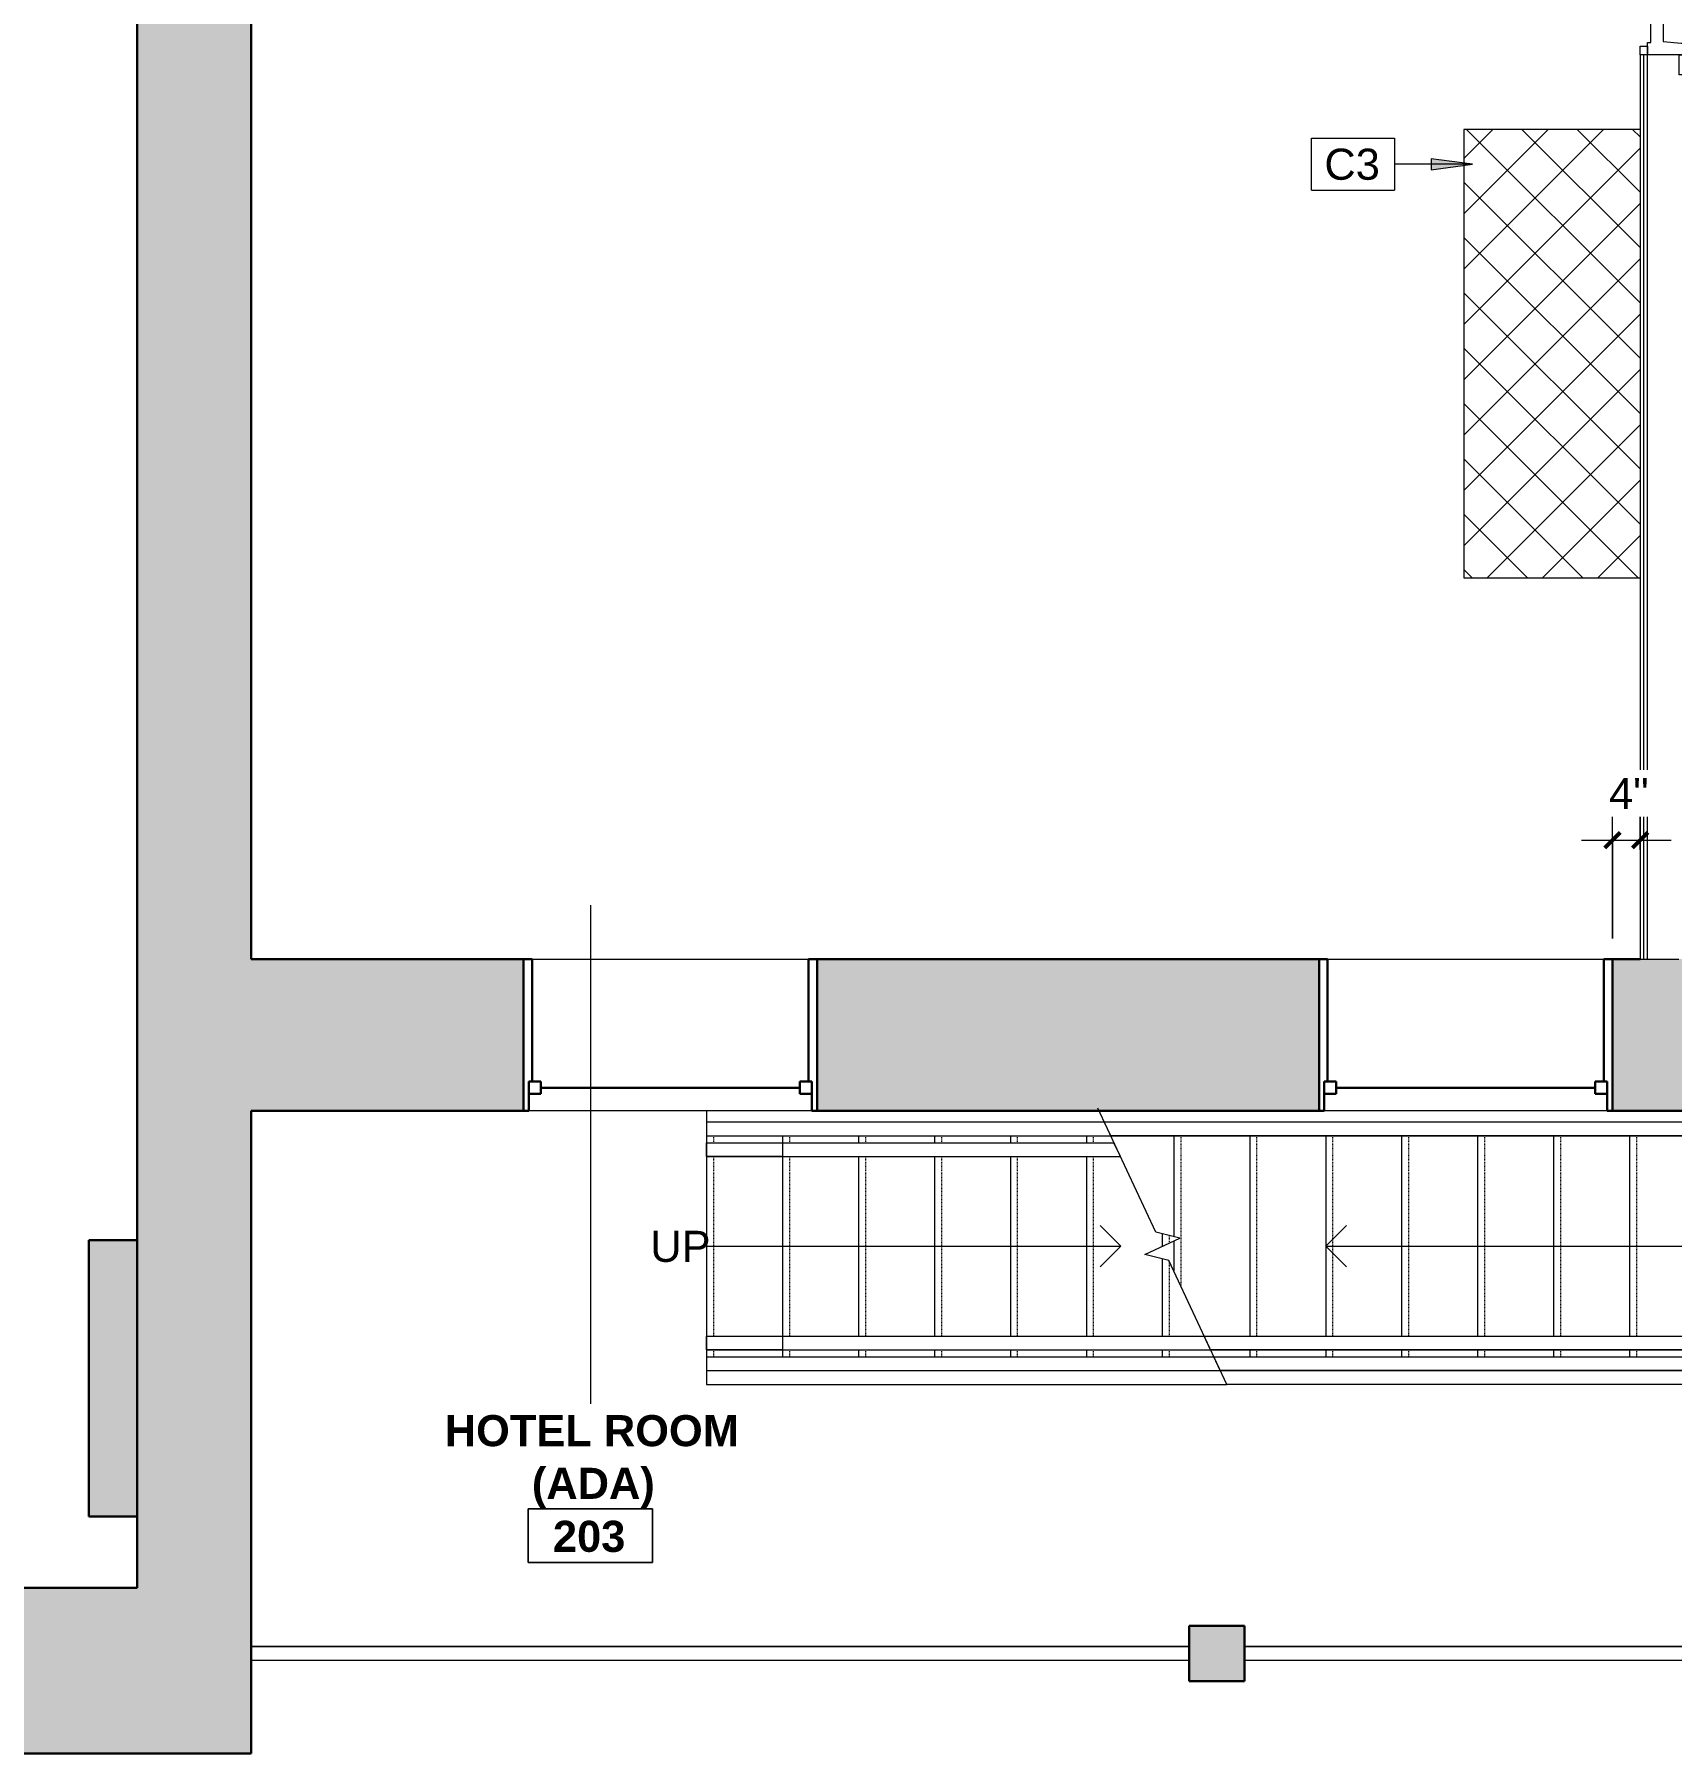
# Model space of a CAD drawing. Header units: inches. Extents: x -1176 to 1507, y -2587 to 978.
# Drawn here: x 449.4 to 686.5, y -1.2 to 247.8 of the extents above; entities that cross this region are included whole.
import ezdxf

# ---------------------------------------------------------------- set-up
doc = ezdxf.new("R2010")
doc.units = ezdxf.units.IN
doc.header["$MEASUREMENT"] = 0
doc.linetypes.add('Overhead 1_16_', pattern=[0.101562, 0.0625, -0.039062])
for name, color, linetype, lineweight in [('A-ANNO-DIMS', 211, 'Continuous', 9), ('A-ANNO-DIMS-48', 211, 'Continuous', 9), ('A-ANNO-KEYN', 231, 'Continuous', 9), ('A-AREA-IDEN', 2, 'Continuous', 9), ('A-COLS', 52, 'Continuous', 18), ('A-DETL-GENF', 92, 'Continuous', 9), ('A-DOOR', 31, 'Continuous', 18), ('A-DOOR-FRAM', 31, 'Continuous', 30), ('A-DOOR-GLAZ', 31, 'Continuous', 9), ('A-DOOR-OPNG', 31, 'Continuous', 30), ('A-FLOR', 192, 'Continuous', 18), ('A-FLOR-HRAL', 11, 'Continuous', 18), ('A-GLAZ', 151, 'Continuous', 18), ('A-WALL', 113, 'Continuous', 18), ('A-WALL-PATT', 111, 'Continuous', 18), ('I-WALL', 2, 'Continuous', 18), ('Q-CASE', 31, 'Continuous', 9), ('S-STRS', 31, 'Continuous', 18), ('S-STRS-ANNO', 31, 'Continuous', 9), ('S-STRS-IDEN', 31, 'Continuous', 9), ('S-STRS-MBND', 31, 'Continuous', 18)]:
    doc.layers.add(name, color=color, linetype=linetype, lineweight=lineweight)
doc.styles.add('Arial', font='arial.ttf', dxfattribs={"height": 4.5})
doc.styles.add('Swis721 Lt BT', font='swissl.ttf', dxfattribs={"height": 4.5})
doc.styles.add('Swis721 Lt BT_B', font='', dxfattribs={"height": 4.5})
doc.styles.get('Swis721 Lt BT_B').set_extended_font_data('Swis721 Lt BT', bold=True)
doc.dimstyles.new('OTJ_-_3_32__Linear', dxfattribs={"dimscale": 12, "dimtxt": 4.748918, "dimasz": 0.1875, "dimexe": 0.375, "dimexo": 0.25, "dimgap": 0.25, "dimtad": 1, "dimdec": 1, "dimrnd": 0.5, "dimzin": 3, "dimdsep": 46, "dimlunit": 4, "dimtxsty": 'Swis721 Lt BT', "dimblk1": 'OBLIQUE', "dimblk2": 'OBLIQUE', "dimsah": 1, "dimcen": 0.09, "dimdle": 0.375, "dimazin": 0, "dimtfac": 1, "dimtdec": 4, "dimtix": 1, "dimtmove": 0, "dimatfit": 3, "dimfxl": 1, "dimtvp": 1, "dimtfill": 1, "dimfrac": 2, "dimtolj": 1, "dimtzin": 0, "dimarcsym": 2})

# ---------------------------------------------------------------- blocks, each defined once
blk = doc.blocks.new('Top Rail Type - Top Rail_Internal_-5005397-2nd Floor Construction')
at = {"layer": 'A-FLOR-HRAL', "lineweight": 9}
blk.add_hatch(color=7, dxfattribs=at).paths.add_polyline_path([(546.74, 54.3), (546.76, 54.3), (546.74, 56.3)], flags=0)
blk.add_line((546.74, 56.3), (546.74, 54.3), dxfattribs=at)
blk = doc.blocks.new('Top Rail Type - Top Rail_Internal_-V4-2nd Floor Construction')
at = {"layer": 'A-FLOR-HRAL', "lineweight": 9}
for p, q in [((546.74, 56.3), (546.74, 54.3)), ((546.74, 56.3), (620.2, 56.3)), ((621.13, 54.3), (620.2, 56.3)), ((546.74, 54.3), (621.13, 54.3))]:
    blk.add_line(p, q, dxfattribs=at)
blk = doc.blocks.new('Handrail Type - Handrail_Internal_-5005408-2nd Floor Construction')
at = {"layer": 'A-FLOR-HRAL', "lineweight": 9}
blk.add_hatch(color=7, dxfattribs=at).paths.add_polyline_path([(557.74, 57.3), (557.76, 57.3), (557.74, 59.3)], flags=0)
for p, q in [((546.74, 57.3), (546.74, 59.3)), ((546.74, 59.3), (557.74, 59.3)), ((557.74, 57.3), (546.74, 57.3)), ((557.74, 59.3), (557.74, 57.3))]:
    blk.add_line(p, q, dxfattribs=at)
blk = doc.blocks.new('Handrail Type - Handrail_Internal_-V5-2nd Floor Construction')
at = {"layer": 'A-FLOR-HRAL', "lineweight": 9}
for p, q in [((546.74, 59.3), (546.74, 57.3)), ((546.74, 59.3), (618.8, 59.3)), ((546.74, 57.3), (619.73, 57.3)), ((619.73, 57.3), (618.8, 59.3))]:
    blk.add_line(p, q, dxfattribs=at)
blk = doc.blocks.new('Top Rail Type - Top Rail_Internal_-5005419-2nd Floor Construction')
at = {"layer": 'A-FLOR-HRAL', "lineweight": 9}
blk.add_hatch(color=7, dxfattribs=at).paths.add_polyline_path([(546.74, 88.3), (546.76, 88.3), (546.74, 90.3)], flags=0)
blk.add_line((546.74, 90.3), (546.74, 88.3), dxfattribs=at)
blk = doc.blocks.new('Top Rail Type - Top Rail_Internal_-V6-2nd Floor Construction')
at = {"layer": 'A-FLOR-HRAL', "lineweight": 9}
for p, q in [((546.74, 90.3), (546.74, 88.3)), ((546.74, 90.3), (604.34, 90.3)), ((605.27, 88.3), (604.34, 90.3)), ((546.74, 88.3), (605.27, 88.3))]:
    blk.add_line(p, q, dxfattribs=at)
blk = doc.blocks.new('Handrail Type - Handrail_Internal_-5005430-2nd Floor Construction')
at = {"layer": 'A-FLOR-HRAL', "lineweight": 9}
blk.add_hatch(color=7, dxfattribs=at).paths.add_polyline_path([(557.74, 85.3), (557.76, 85.3), (557.74, 87.3)], flags=0)
for p, q in [((546.74, 85.3), (546.74, 87.3)), ((546.74, 87.3), (557.74, 87.3)), ((557.74, 87.3), (557.74, 85.3)), ((557.74, 85.3), (546.74, 85.3))]:
    blk.add_line(p, q, dxfattribs=at)
blk = doc.blocks.new('Handrail Type - Handrail_Internal_-V7-2nd Floor Construction')
at = {"layer": 'A-FLOR-HRAL', "lineweight": 9}
for p, q in [((546.74, 87.3), (546.74, 85.3)), ((546.74, 87.3), (605.74, 87.3)), ((606.67, 85.3), (605.74, 87.3)), ((546.74, 85.3), (606.67, 85.3))]:
    blk.add_line(p, q, dxfattribs=at)
blk = doc.blocks.new('Top Rail Type - Top Rail_Internal_-5009709-2nd Floor Construction')
at = {"layer": 'A-FLOR-HRAL', "lineweight": 9}
for p, q in [((620.2, 56.3), (779.4, 56.3)), ((779.4, 56.3), (779.4, 54.3)), ((779.4, 54.3), (621.13, 54.3))]:
    blk.add_line(p, q, dxfattribs=at)
blk = doc.blocks.new('Top Rail Type - Top Rail_Internal_-V8-2nd Floor Construction')
at = {"layer": 'A-FLOR-HRAL', "lineweight": 9}
for p, q in [((620.2, 56.3), (779.4, 56.3)), ((779.4, 56.3), (779.4, 54.3)), ((621.13, 54.3), (779.4, 54.3))]:
    blk.add_line(p, q, dxfattribs=at)
blk = doc.blocks.new('Handrail Type - Handrail_Internal_-5009720-2nd Floor Construction')
at = {"layer": 'A-FLOR-HRAL', "lineweight": 9}
for p, q in [((618.8, 59.3), (779.4, 59.3)), ((779.4, 57.3), (619.73, 57.3)), ((779.4, 59.3), (779.4, 57.3))]:
    blk.add_line(p, q, dxfattribs=at)
blk = doc.blocks.new('Handrail Type - Handrail_Internal_-V9-2nd Floor Construction')
at = {"layer": 'A-FLOR-HRAL', "lineweight": 9}
for p, q in [((618.8, 59.3), (779.4, 59.3)), ((619.73, 57.3), (779.4, 57.3)), ((779.4, 59.3), (779.4, 57.3))]:
    blk.add_line(p, q, dxfattribs=at)
blk = doc.blocks.new('Top Rail Type - Top Rail_Internal_-5009731-2nd Floor Construction')
at = {"layer": 'A-FLOR-HRAL', "lineweight": 9}
for p, q in [((604.34, 90.3), (779.4, 90.3)), ((779.4, 90.3), (779.4, 88.3)), ((779.4, 88.3), (605.27, 88.3))]:
    blk.add_line(p, q, dxfattribs=at)
blk = doc.blocks.new('Top Rail Type - Top Rail_Internal_-V10-2nd Floor Construction')
at = {"layer": 'A-FLOR-HRAL', "lineweight": 9}
for p, q in [((604.34, 90.3), (779.4, 90.3)), ((779.4, 90.3), (779.4, 88.3)), ((605.27, 88.3), (779.4, 88.3))]:
    blk.add_line(p, q, dxfattribs=at)
blk = doc.blocks.new('Top Rail Type - Top Rail_Internal_-6919815-2nd Floor Construction')
at = {"layer": 'A-FLOR-HRAL', "lineweight": 9}
for p, q in [((480.78, 14.32), (616.64, 14.32)), ((624.64, 14.32), (764.5, 14.32)), ((616.64, 12.32), (480.78, 12.32)), ((764.5, 12.32), (624.64, 12.32))]:
    blk.add_line(p, q, dxfattribs=at)
blk = doc.blocks.new('Top Rail Type - Top Rail_Internal_-V13-2nd Floor Construction')
at = {"layer": 'A-FLOR-HRAL', "lineweight": 9}
for p, q in [((616.64, 14.32), (480.78, 14.32)), ((764.5, 14.32), (624.64, 14.32)), ((616.64, 12.32), (480.78, 12.32)), ((764.5, 12.32), (624.64, 12.32))]:
    blk.add_line(p, q, dxfattribs=at)
blk = doc.blocks.new('Double Hung - side window 3_ 6_5_ x 5_ 6_ 2-5312470-2nd Floor Construction')
at = {"layer": 'A-GLAZ', "color": 8, "lineweight": 30}
for p, q in [((-21.25, 11), (-20.5, 11)), ((-20.5, 6.75), (-20.5, 11)), ((20.5, 6.75), (20.5, 11)), ((21.25, 11), (20.5, 11)), ((-20.5, 8.5), (-20.5, 6.75)), ((-20.5, 8.5), (-18.75, 8.5)), ((-18.75, 8.5), (-18.75, 6.75)), ((-18.75, 7.625), (18.75, 7.625)), ((18.75, 8.5), (18.75, 6.75)), ((20.5, 8.5), (18.75, 8.5)), ((20.5, 8.5), (20.5, 6.75)), ((-20.5, 6.75), (-18.75, 6.75)), ((-20.5, 6.75), (-20, 6.75)), ((-20, -11), (-20, 6.75)), ((20.5, 6.75), (18.75, 6.75)), ((20, 6.75), (20.5, 6.75)), ((20, 6.75), (20, -11)), ((-20, -11), (-21.25, -11)), ((20, -11), (21.25, -11))]:
    blk.add_line(p, q, dxfattribs=at)
blk = doc.blocks.new('Desk27 - Desk-6998309-2nd Floor Construction')
at = {"layer": 'Q-CASE'}
h = blk.add_hatch(dxfattribs=at)
h.set_pattern_fill('FP_25', color=256, style=0, pattern_type=2)
h.set_pattern_definition([(45, (1564.162, 360.333), (-4.006467, 4.006467), []), (135, (1564.162, 360.333), (-4.006467, -4.006467), [])])
h.paths.add_polyline_path([(2244, 529.44), (2246.09, 529.44), (2246.09, 594.37), (2220.57, 594.37), (2220.57, 529.44)], flags=0)
for p, q in [((2246.09, 594.37), (2220.57, 594.37)), ((2220.57, 594.37), (2220.57, 529.44)), ((2220.57, 529.44), (2246.09, 529.44))]:
    blk.add_line(p, q, dxfattribs=at)
blk = doc.blocks.new('Door-Sliding-JELD-WEN-2_Panel-Stationary_Active-Wide_Stile-EpicVue - D6 4_6_ X 8_-8222145-2nd Floor Construction')
at = {"layer": 'A-DETL-GENF'}
for p, q in [((-27, 1.74), (-25.25, 1.74)), ((-27, -4.01), (-27, 1.74)), ((-25.25, 1.74), (-25.25, 1.27)), ((-25.25, 1.27), (-21.22, 1.27)), ((-21.75, 0.74), (-21.75, -0.01)), ((-21.22, 0.74), (-21.75, 0.74)), ((-21.22, 1.27), (-21.22, 0.74)), ((-2.31, 1.27), (2.31, 1.27)), ((-2.31, 0.74), (-2.31, 1.27)), ((-1.78, 0.74), (-2.31, 0.74)), ((-1.78, -0.01), (-1.78, 0.74)), ((2.31, 1.27), (2.31, -0.52)), ((25.25, 1.74), (27, 1.74)), ((25.25, -1.01), (25.25, 1.74)), ((27, 1.74), (27, -4.01)), ((-25.11, -0.52), (-25.34, -3.12)), ((-21.21, -0.52), (-25.11, -0.52)), ((-21.75, -0.01), (-21.21, -0.01)), ((-21.21, -0.01), (-21.21, -0.52)), ((-2.37, -0.96), (-2.32, -0.96)), ((-2.37, -2.8), (-2.37, -0.96)), ((-2.32, -0.01), (-1.78, -0.01)), ((-2.32, -0.96), (-2.32, -0.01)), ((-0.28, -0.52), (-2.32, -0.52)), ((-2.32, -1.01), (-2.32, -0.96)), ((-0.28, -1.01), (-2.32, -1.01)), ((-0.28, -0.52), (-0.28, -1.01)), ((2.31, -0.52), (-0.28, -0.52)), ((-0.28, -1.01), (2.31, -1.01)), ((1.78, -1.54), (1.78, -2.29)), ((2.31, -1.54), (1.78, -1.54)), ((1.78, -2.29), (2.32, -2.29)), ((2.31, -1.01), (2.31, -1.54)), ((2.32, -2.29), (2.32, -2.8)), ((21.2, -2.29), (21.75, -2.29)), ((21.2, -2.8), (21.2, -2.29)), ((21.21, -1.01), (25.25, -1.01)), ((21.21, -1.54), (21.21, -1.01)), ((21.75, -1.54), (21.21, -1.54)), ((21.75, -2.29), (21.75, -1.54)), ((-29.91, -2.86), (-27, -2.86)), ((-29.91, -4.12), (-29.91, -2.86)), ((-26.86, -4.12), (-29.91, -4.12)), ((-27, -2.86), (-27, -4.04)), ((-26.34, -4.01), (-27, -4.01)), ((-27, -4.04), (-26.86, -4.04)), ((-26.86, -4.04), (-26.86, -4.12)), ((-26.34, -3.61), (-26.34, -4.01)), ((-25.34, -3.61), (-26.34, -3.61)), ((-25.34, -3.12), (-25.34, -3.61)), ((2.32, -2.8), (-2.37, -2.8)), ((25.33, -2.8), (21.2, -2.8)), ((25.33, -3.61), (25.33, -2.8)), ((26.34, -3.61), (25.33, -3.61)), ((26.34, -4.01), (26.34, -3.61)), ((27, -4.01), (26.34, -4.01)), ((26.86, -4.04), (27, -4.04)), ((26.86, -4.12), (26.86, -4.04)), ((29.91, -4.12), (26.86, -4.12)), ((27, -2.86), (29.91, -2.86)), ((27, -4.04), (27, -2.86)), ((29.91, -2.86), (29.91, -4.12))]:
    blk.add_line(p, q, dxfattribs=at)
at = {"layer": 'A-DOOR-FRAM', "lineweight": 9}
for p, q in [((-27, 2.81), (-25.75, 2.81)), ((-27, 1.74), (-27, 2.81)), ((-25.75, 2.81), (-25.75, 1.74)), ((25.75, 2.81), (27, 2.81)), ((25.75, 1.74), (25.75, 2.81)), ((27, 2.81), (27, 1.74)), ((-25.75, 1.74), (-27, 1.74)), ((27, 1.74), (25.75, 1.74))]:
    blk.add_line(p, q, dxfattribs=at)
at = {"layer": 'A-DOOR-GLAZ'}
for p, q in [((-21.75, 0.74), (-1.78, 0.74)), ((-21.75, -0.01), (-1.78, -0.01)), ((1.78, -1.54), (21.75, -1.54)), ((1.78, -2.29), (21.75, -2.29))]:
    blk.add_line(p, q, dxfattribs=at)
at = {"layer": 'A-DOOR-OPNG'}
for p, q in [((-8.6, 7.58), (-5.77, 4.75)), ((-5.77, 4.75), (-17.77, 4.75)), ((-8.6, 1.92), (-5.77, 4.75))]:
    blk.add_line(p, q, dxfattribs=at)
blk = doc.blocks.new('Room Tag - Room Name and Number-3379422-2nd Floor Construction')
at = {"layer": 'A-AREA-IDEN'}
for p, q in [((-0.1881, -0.1636), (-0.1881, -0.0018)), ((-0.1881, -0.0018), (0.1869, -0.0018)), ((0.1869, -0.0018), (-0.1881, -0.0018)), ((-0.1881, -0.0018), (-0.1881, -0.1636)), ((0.1869, -0.0018), (0.1869, -0.1636)), ((0.1869, -0.1636), (0.1869, -0.0018)), ((0.1869, -0.1636), (-0.1881, -0.1636)), ((-0.1881, -0.1636), (0.1869, -0.1636))]:
    blk.add_line(p, q, dxfattribs=at)
blk = doc.blocks.new('DIMBLOCK29-2nd Floor Construction')
at = {"layer": 'A-ANNO-DIMS-48'}
for p, q in [((677.93, 116.89), (677.93, 135.61)), ((681.93, 129.7), (681.93, 135.61)), ((673.43, 131.11), (686.43, 131.11)), ((677.93, 131.11), (677.93, 116.89)), ((681.93, 131.11), (681.93, 129.7))]:
    blk.add_line(p, q, dxfattribs=at)
at = {"layer": 'A-ANNO-DIMS-48', "lineweight": 50}
for p, q in [((677.93, 131.11), (679.06, 132.24)), ((681.93, 131.11), (683.06, 132.24)), ((677.93, 131.11), (676.81, 129.99)), ((681.93, 131.11), (680.81, 129.99))]:
    blk.add_line(p, q, dxfattribs=at)
at = {"layer": 'A-ANNO-DIMS-48', "color": 0, "insert": (677.44, 140.12), "char_height": 4.5, "width": 5.9701, "attachment_point": 1, "line_spacing_factor": 1.005062, "style": 'Swis721 Lt BT', "bg_fill": 3, "box_fill_scale": 1.25, "bg_fill_color": 256, "bg_fill_true_color": 13158600, "bg_fill_transparency": 0}
blk.add_mtext('4"', dxfattribs=at)
blk = doc.blocks.new('_Oblique')
at = {"color": 0, "linetype": 'ByBlock', "lineweight": -2}
blk.add_line((-0.5, -0.5), (0.5, 0.5), dxfattribs=at)
blk = doc.blocks.new('Keynote Tag - Keynote Number - Boxed-135510-2nd Floor Construction')
at = {"layer": 'A-ANNO-KEYN'}
for p, q in [((-0.125, -0.0792), (-0.125, 0.0781)), ((-0.125, 0.0781), (0.125, 0.0781)), ((0.125, 0.0781), (0.125, -0.0792)), ((-0.125, -0.0792), (0.125, -0.0792))]:
    blk.add_line(p, q, dxfattribs=at)

msp = doc.modelspace()

# ---------------------------------------------------------------- hatches: boundary and pattern name
at = {"layer": 'A-ANNO-KEYN'}
msp.add_hatch(color=256, dxfattribs=at).paths.add_polyline_path([(657.68, 228.98), (651.68, 229.77), (651.68, 228.19)], flags=0)
at = {"layer": 'A-COLS'}
msp.add_hatch(color=250, dxfattribs=at).paths.add_polyline_path([(616.64, 9.32), (624.64, 9.32), (624.64, 17.32), (616.64, 17.32)], flags=0)
at = {"layer": 'A-WALL-PATT'}
h = msp.add_hatch(color=250, dxfattribs=at)
h.paths.add_polyline_path([(480.78, -1.17), (480.78, 496.64), (464.28, 496.64), (464.28, -1.17)], flags=0)
h.paths.add_polyline_path([(472.06, 537.64), (480.78, 537.64), (480.78, 811.82), (464.28, 811.82), (464.28, 537.64)], flags=0)
for color, points in [(7, [(480.78, 91.89), (495.15, 91.89), (495.15, 113.89), (480.78, 113.89)]), (250, [(464.28, 33.17), (464.28, 73.17), (457.28, 73.17), (457.28, 33.17)])]:
    msp.add_hatch(color=color, dxfattribs=at).paths.add_polyline_path(points, flags=0)
h = msp.add_hatch(color=7, dxfattribs=at)
h.paths.add_polyline_path([(1161.9, 91.89), (1263.74, 91.89), (1263.74, 113.89), (1161.9, 113.89), (1161.9, 113.71)], flags=0)
h.paths.add_polyline_path([(1329.15, 91.89), (1329.15, 113.89), (1290.24, 113.89), (1290.24, 91.89)], flags=0)
h.paths.add_polyline_path([(635.43, 91.89), (635.43, 113.89), (562.75, 113.89), (562.75, 91.89), (610.58, 91.89)], flags=0)
h.paths.add_polyline_path([(495.15, 91.89), (520.25, 91.89), (520.25, 113.89), (495.15, 113.89)], flags=0)
h.paths.add_polyline_path([(679.84, 91.89), (756.84, 91.89), (756.84, 113.89), (677.93, 113.89), (677.93, 91.89)], flags=0)
h.paths.add_polyline_path([(799.34, 91.89), (848.01, 91.89), (848.01, 113.89), (799.34, 113.89), (799.34, 113.71)], flags=0)
h.paths.add_polyline_path([(923.84, 91.89), (923.84, 113.89), (890.51, 113.89), (890.51, 91.89)], flags=0)
h.paths.add_polyline_path([(966.34, 91.89), (1006.9, 91.89), (1006.9, 113.89), (966.34, 113.89), (966.34, 113.71)], flags=0)
h.paths.add_polyline_path([(1049.4, 91.89), (1121.83, 91.89), (1121.83, 113.89), (1049.4, 113.89), (1049.4, 113.71)], flags=0)
h = msp.add_hatch(color=250, dxfattribs=at)
h.paths.add_polyline_path([(464.28, -1.17), (464.28, 22.83), (364.28, 22.83), (364.28, -1.17), (402.81, -1.17)], flags=0)
h.paths.add_polyline_path([(300.28, -1.17), (300.28, 22.83), (182.22, 22.83), (182.22, -1.17), (264.29, -1.17)], flags=0)
h.paths.add_polyline_path([(118.22, -1.17), (118.22, 22.83), (18.22, 22.83), (18.22, -1.17), (56.52, -1.17)], flags=0)

# ---------------------------------------------------------------- linework, layer by layer
at = {"layer": 'A-ANNO-KEYN'}
for p, q in [((657.68, 228.98), (651.68, 229.77)), ((651.68, 229.77), (651.68, 228.19)), ((649.12, 228.98), (646.35, 228.98)), ((657.68, 228.98), (649.12, 228.98)), ((651.68, 228.19), (657.68, 228.98))]:
    msp.add_line(p, q, dxfattribs=at)
at = {"layer": 'A-AREA-IDEN'}
msp.add_line((529.95, 121.69), (529.95, 49.47), dxfattribs=at)
at = {"layer": 'A-COLS', "color": 8, "lineweight": 30}
for p, q in [((624.64, 17.32), (616.64, 17.32)), ((616.64, 17.32), (616.64, 9.32)), ((624.64, 9.32), (624.64, 17.32)), ((616.64, 9.32), (624.64, 9.32))]:
    msp.add_line(p, q, dxfattribs=at)
at = {"layer": 'A-FLOR'}
msp.add_line((775.48, 52.3), (622.06, 52.3), dxfattribs=at)
at = {"layer": 'A-WALL', "color": 8, "lineweight": 30}
for p, q in [((464.28, 22.83), (464.28, 496.64)), ((480.78, 113.89), (480.78, 305.04)), ((520.25, 113.89), (480.78, 113.89)), ((520.25, 91.89), (520.25, 113.89)), ((562.75, 91.89), (562.75, 113.89)), ((562.75, 113.89), (635.43, 113.89)), ((635.43, 91.89), (635.43, 113.89)), ((677.93, 91.89), (677.93, 113.89)), ((677.93, 113.89), (681.93, 113.89)), ((520.25, 91.89), (480.78, 91.89)), ((480.78, -1.17), (480.78, 91.89)), ((562.75, 91.89), (635.43, 91.89)), ((677.93, 91.89), (756.84, 91.89)), ((457.28, 33.17), (457.28, 73.17)), ((457.28, 73.17), (464.28, 73.17)), ((457.28, 33.17), (464.28, 33.17)), ((464.28, 22.83), (364.28, 22.83)), ((480.78, -1.17), (364.28, -1.17))]:
    msp.add_line(p, q, dxfattribs=at)
at = {"layer": 'A-WALL'}
for p, q in [((682.43, 244.85), (682.43, 113.89)), ((682.93, 244.85), (682.93, 113.89)), ((681.93, 113.89), (687.56, 113.89))]:
    msp.add_line(p, q, dxfattribs=at)
at = {"layer": 'A-WALL', "lineweight": 9}
for p, q in [((520.25, 113.89), (562.75, 113.89)), ((635.43, 113.89), (677.93, 113.89)), ((562.75, 91.89), (520.25, 91.89)), ((677.93, 91.89), (635.43, 91.89))]:
    msp.add_line(p, q, dxfattribs=at)
at = {"layer": 'I-WALL'}
msp.add_line((681.93, 244.85), (681.93, 113.89), dxfattribs=at)
at = {"layer": 'S-STRS', "lineweight": 9}
for p, q in [((546.74, 91.89), (546.74, 90.3)), ((546.74, 88.3), (546.74, 87.3)), ((557.74, 88.3), (557.74, 87.3)), ((568.74, 88.3), (568.74, 87.3)), ((579.74, 88.3), (579.74, 87.3)), ((590.74, 88.3), (590.74, 87.3)), ((601.74, 88.3), (601.74, 87.3)), ((614.4, 88.3), (614.4, 73.7)), ((625.4, 88.3), (625.4, 59.3)), ((636.4, 88.3), (636.4, 59.3)), ((647.4, 88.3), (647.4, 59.3)), ((658.4, 88.3), (658.4, 59.3)), ((669.4, 88.3), (669.4, 59.3)), ((680.4, 88.3), (680.4, 59.3)), ((546.74, 85.3), (546.74, 59.3)), ((557.74, 85.3), (557.74, 59.3)), ((568.74, 85.3), (568.74, 59.3)), ((579.74, 85.3), (579.74, 59.3)), ((590.74, 85.3), (590.74, 59.3)), ((601.74, 85.3), (601.74, 59.3)), ((612.74, 74.11), (612.74, 72.3)), ((614.4, 73.08), (614.4, 68.72)), ((612.74, 70.49), (612.74, 59.3)), ((546.74, 57.3), (546.74, 56.3)), ((557.74, 57.3), (557.74, 56.3)), ((568.74, 57.3), (568.74, 56.3)), ((579.74, 57.3), (579.74, 56.3)), ((590.74, 57.3), (590.74, 56.3)), ((601.74, 57.3), (601.74, 56.3)), ((612.74, 57.3), (612.74, 56.3)), ((625.4, 57.3), (625.4, 56.3)), ((636.4, 57.3), (636.4, 56.3)), ((647.4, 57.3), (647.4, 56.3)), ((658.4, 57.3), (658.4, 56.3)), ((669.4, 57.3), (669.4, 56.3)), ((680.4, 57.3), (680.4, 56.3)), ((546.74, 54.3), (546.74, 52.3)), ((546.74, 52.3), (622.06, 52.3))]:
    msp.add_line(p, q, dxfattribs=at)
at = {"layer": 'S-STRS', "linetype": 'Overhead 1_16_', "lineweight": 9}
for p, q in [((547.74, 88.3), (547.74, 87.3)), ((558.74, 88.3), (558.74, 87.3)), ((569.74, 88.3), (569.74, 87.3)), ((580.74, 88.3), (580.74, 87.3)), ((591.74, 88.3), (591.74, 87.3)), ((602.74, 88.3), (602.74, 87.3)), ((615.4, 88.3), (615.4, 66.58)), ((626.4, 88.3), (626.4, 59.3)), ((637.4, 88.3), (637.4, 59.3)), ((648.4, 88.3), (648.4, 59.3)), ((659.4, 88.3), (659.4, 59.3)), ((670.4, 88.3), (670.4, 59.3)), ((681.4, 88.3), (681.4, 59.3)), ((547.74, 85.3), (547.74, 59.3)), ((558.74, 85.3), (558.74, 59.3)), ((569.74, 85.3), (569.74, 59.3)), ((580.74, 85.3), (580.74, 59.3)), ((591.74, 85.3), (591.74, 59.3)), ((602.74, 85.3), (602.74, 59.3)), ((613.74, 73.86), (613.74, 72.76)), ((613.74, 70.15), (613.74, 59.3)), ((547.74, 57.3), (547.74, 56.3)), ((558.74, 57.3), (558.74, 56.3)), ((569.74, 57.3), (569.74, 56.3)), ((580.74, 57.3), (580.74, 56.3)), ((591.74, 57.3), (591.74, 56.3)), ((602.74, 57.3), (602.74, 56.3)), ((613.74, 57.3), (613.74, 56.3)), ((626.4, 57.3), (626.4, 56.3)), ((637.4, 57.3), (637.4, 56.3)), ((648.4, 57.3), (648.4, 56.3)), ((659.4, 57.3), (659.4, 56.3)), ((670.4, 57.3), (670.4, 56.3)), ((681.4, 57.3), (681.4, 56.3))]:
    msp.add_line(p, q, dxfattribs=at)
at = {"layer": 'S-STRS-ANNO'}
for p, q in [((606.74, 72.3), (603.74, 75.3)), ((636.4, 72.3), (639.4, 75.3)), ((546.74, 72.3), (557.74, 72.3)), ((557.74, 72.3), (568.74, 72.3)), ((568.74, 72.3), (579.74, 72.3)), ((579.74, 72.3), (590.74, 72.3)), ((590.74, 72.3), (601.74, 72.3)), ((601.74, 72.3), (606.74, 72.3)), ((606.74, 72.3), (603.74, 69.3)), ((636.4, 72.3), (647.4, 72.3)), ((636.4, 72.3), (639.4, 69.3)), ((647.4, 72.3), (658.4, 72.3)), ((658.4, 72.3), (669.4, 72.3)), ((669.4, 72.3), (680.4, 72.3)), ((680.4, 72.3), (691.4, 72.3))]:
    msp.add_line(p, q, dxfattribs=at)
at = {"layer": 'S-STRS-MBND', "lineweight": 9}
for p, q in [((611.78, 74.34), (603.41, 92.3)), ((610.19, 71.11), (615.28, 73.49)), ((615.28, 73.49), (611.78, 74.34)), ((613.69, 70.26), (610.19, 71.11)), ((622.06, 52.3), (613.69, 70.26))]:
    msp.add_line(p, q, dxfattribs=at)

# ---------------------------------------------------------------- block references
at = {"layer": 'A-ANNO-KEYN', "xscale": 47.99999999999997, "yscale": 47.99999999999997, "zscale": 47.99999999999997}
msp.add_blockref('Keynote Tag - Keynote Number - Boxed-135510-2nd Floor Construction', (640.35, 229.01), dxfattribs=at)
at = {"layer": 'A-AREA-IDEN', "xscale": 47.99999999999997, "yscale": 47.99999999999997, "zscale": 47.99999999999997}
msp.add_blockref('Room Tag - Room Name and Number-3379422-2nd Floor Construction', (529.94, 34.35), dxfattribs=at)
at = {"layer": 'A-DOOR', "rotation": 89.9999999999999}
msp.add_blockref('Door-Sliding-JELD-WEN-2_Panel-Stationary_Active-Wide_Stile-EpicVue - D6 4_6_ X 8_-8222145-2nd Floor Construction', (684.74, 271.85), dxfattribs=at)
at = {"layer": 'A-FLOR-HRAL', "lineweight": 9}
for name in ['Top Rail Type - Top Rail_Internal_-6919815-2nd Floor Construction', 'Top Rail Type - Top Rail_Internal_-V13-2nd Floor Construction', 'Top Rail Type - Top Rail_Internal_-5005419-2nd Floor Construction', 'Top Rail Type - Top Rail_Internal_-V6-2nd Floor Construction', 'Top Rail Type - Top Rail_Internal_-5009731-2nd Floor Construction', 'Top Rail Type - Top Rail_Internal_-V10-2nd Floor Construction', 'Handrail Type - Handrail_Internal_-5005430-2nd Floor Construction', 'Handrail Type - Handrail_Internal_-V7-2nd Floor Construction', 'Handrail Type - Handrail_Internal_-5005408-2nd Floor Construction', 'Handrail Type - Handrail_Internal_-V5-2nd Floor Construction', 'Handrail Type - Handrail_Internal_-5009720-2nd Floor Construction', 'Handrail Type - Handrail_Internal_-V9-2nd Floor Construction', 'Top Rail Type - Top Rail_Internal_-5005397-2nd Floor Construction', 'Top Rail Type - Top Rail_Internal_-V4-2nd Floor Construction', 'Top Rail Type - Top Rail_Internal_-5009709-2nd Floor Construction', 'Top Rail Type - Top Rail_Internal_-V8-2nd Floor Construction']:
    msp.add_blockref(name, (0, 0), dxfattribs=at)
at = {"layer": 'A-GLAZ', "rotation": 180}
for p in [(541.5, 102.89), (656.68, 102.89)]:
    msp.add_blockref('Double Hung - side window 3_ 6_5_ x 5_ 6_ 2-5312470-2nd Floor Construction', p, dxfattribs=at)
at = {"layer": 'Q-CASE'}
msp.add_blockref('Desk27 - Desk-6998309-2nd Floor Construction', (-1564.16, -360.33), dxfattribs=at)

# ---------------------------------------------------------------- texts
at = {"layer": 'A-ANNO-KEYN', "insert": (636.21, 231.24), "char_height": 4.5, "width": 9.8475, "attachment_point": 1, "style": 'Arial'}
msp.add_mtext('C3', dxfattribs=at)
at = {"layer": 'A-AREA-IDEN', "char_height": 4.5, "attachment_point": 1, "style": 'Swis721 Lt BT_B'}
for s, insert, width in [('HOTEL ROOM', (508.82, 47.85), 51.0555), ('(ADA)', (521.44, 40.22), 20.4525), ('203', (524.49, 32.55), 12.726)]:
    msp.add_mtext(s, dxfattribs=dict(at, insert=insert, width=width))
at = {"layer": 'S-STRS-IDEN', "insert": (538.59, 74.54), "char_height": 4.5, "width": 9.7692, "attachment_point": 1, "line_spacing_factor": 1.005062, "style": 'Swis721 Lt BT'}
msp.add_mtext('UP', dxfattribs=at)

# ---------------------------------------------------------------- next in the draw order: dimensions: what is measured, and where the dimension line sits
at = {"layer": 'A-ANNO-DIMS'}
dim = msp.add_linear_dim(base=(681.93, 131.11), p1=(677.93, 113.89), p2=(681.93, 132.7), dimstyle='OTJ_-_3_32__Linear', override={"dimpost": '<>', "dimfxl": 19.230257}, dxfattribs=at)
dim.commit()
dim.dimension.update_dxf_attribs({"geometry": 'DIMBLOCK29-2nd Floor Construction', "text_midpoint": (679.93, 136.36)})

doc.saveas('drawing.dxf')
